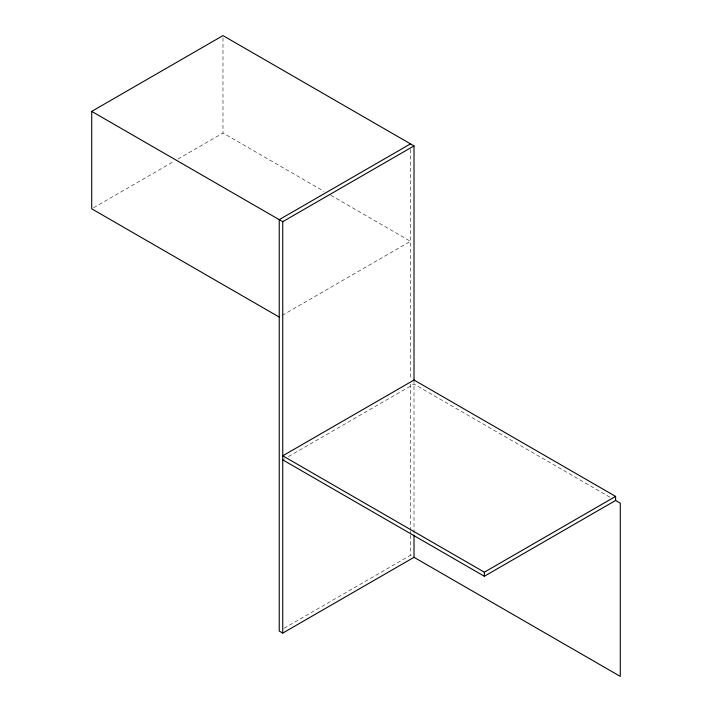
<?xml version="1.0" encoding="UTF-8"?>
<svg xmlns="http://www.w3.org/2000/svg" width="712" height="712" viewBox="0 0 712 712"><rect width="100%" height="100%" fill="white"/><g stroke="black" fill="none" stroke-linecap="round" stroke-linejoin="round"><path stroke-width="0.53" stroke-dasharray="3.56 2.67" d="M93.628 207.717L174.111 161.25M177.947 159.043L222.981 133.037L323.951 191.332M282.112 315.434L410.495 241.306L330.68 195.221M282.753 459.872L284.667 458.759M288.502 456.552L414.01 384.079L612.614 498.747M284.026 628.296L410.495 555.28L412.257 556.294M414.01 380.021L414.01 533.991M410.495 149.404L410.495 379.594M410.495 384.044L410.495 529.701M410.495 530.814L410.495 534.151M410.495 535.264L410.495 555.28M222.981 37.816L222.981 133.037"/><path stroke-width="1.07" d="M279.238 317.089L91.715 208.821L91.715 111.384L222.981 35.6L414.01 145.898L414.01 380.511M410.495 143.869L279.238 219.652L279.238 631.063L282.753 633.093L414.01 557.309M91.715 111.384L282.753 221.681L414.01 145.898M615.604 496.406L414.01 380.021L282.753 455.805L484.338 572.19L615.604 496.406L615.604 500.465L484.338 576.257L282.753 459.872M615.488 500.403L620.286 503.17L620.286 676.4L414.01 557.309L414.01 535.068M484.338 572.19L484.338 576.257M282.753 221.681L282.753 633.093"/></g></svg>
